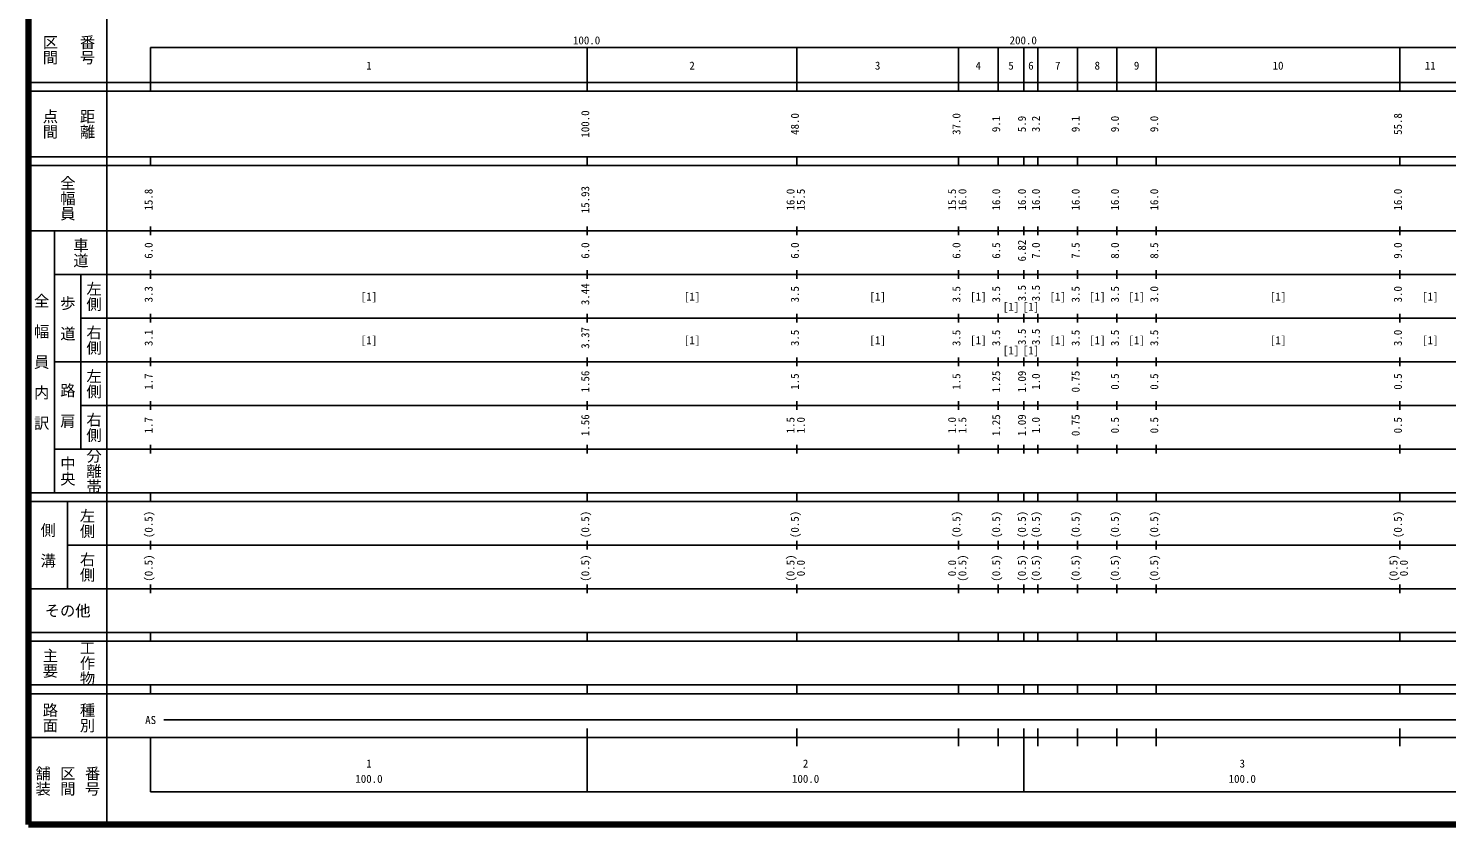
# Model space of a CAD drawing. Units: millimetres on the paper, enlarged 1000 times. Extents: x 40000 to 680000, y 20000 to 380000.
# Drawn here: x 40000 to 364806, y 20000 to 202409 of the extents above; entities that cross this region are included whole.
import ezdxf
from ezdxf.enums import TextEntityAlignment as Align

# ---------------------------------------------------------------- set-up
doc = ezdxf.new("R2010")
doc.units = ezdxf.units.MM
doc.header["$LTSCALE"] = 1000
doc.layers.add('M-TTL', color=2, linetype='Continuous', lineweight=140)
doc.layers.add('M-TTL-BAND', color=7, linetype='Continuous', lineweight=25)
doc.styles.add('@ＭＳ ゴシック', font='')
doc.styles.add('ＭＳ ゴシック', font='')
doc.styles.get('@ＭＳ ゴシック').set_extended_font_data('@MS Gothic')
doc.styles.get('ＭＳ ゴシック').set_extended_font_data('MS Gothic')

msp = doc.modelspace()

# ---------------------------------------------------------------- linework, layer by layer
at = {"layer": 'M-TTL'}
for p, q in [((40000, 380000), (40000, 20000)), ((40000, 20000), (680000, 20000))]:
    msp.add_line(p, q, dxfattribs=at)
at = {"layer": 'M-TTL-BAND'}
for p, q in [((58000, 370000), (58000, 20000)), ((68000, 198000), (579000, 198000)), ((68000, 198000), (68000, 188000)), ((168000, 188000), (168000, 198000)), ((216000, 188000), (216000, 198000)), ((253000, 188000), (253000, 198000)), ((262100, 188000), (262100, 198000)), ((268000, 188000), (268000, 198000)), ((271200, 188000), (271200, 198000)), ((280300, 188000), (280300, 198000)), ((289300, 188000), (289300, 198000)), ((298300, 188000), (298300, 198000)), ((354100, 188000), (354100, 198000)), ((40000, 190000), (579000, 190000)), ((40000, 188000), (579000, 188000)), ((40000, 173000), (579000, 173000)), ((68000, 171000), (68000, 173000)), ((168000, 171000), (168000, 173000)), ((216000, 171000), (216000, 173000)), ((253000, 171000), (253000, 173000)), ((262100, 171000), (262100, 173000)), ((268000, 171000), (268000, 173000)), ((271200, 171000), (271200, 173000)), ((280300, 171000), (280300, 173000)), ((289300, 171000), (289300, 173000)), ((298300, 171000), (298300, 173000)), ((354100, 171000), (354100, 173000)), ((40000, 171000), (579000, 171000)), ((40000, 156000), (579000, 156000)), ((46000, 96000), (46000, 156000)), ((68000, 155000), (68000, 157000)), ((168000, 155000), (168000, 157000)), ((216000, 155000), (216000, 157000)), ((253000, 155000), (253000, 157000)), ((262100, 155000), (262100, 157000)), ((268000, 155000), (268000, 157000)), ((271200, 155000), (271200, 157000)), ((280300, 155000), (280300, 157000)), ((289300, 155000), (289300, 157000)), ((298300, 155000), (298300, 157000)), ((354100, 155000), (354100, 157000)), ((68000, 145000), (68000, 147000)), ((168000, 145000), (168000, 147000)), ((216000, 145000), (216000, 147000)), ((253000, 145000), (253000, 147000)), ((262100, 145000), (262100, 147000)), ((268000, 145000), (268000, 147000)), ((271200, 145000), (271200, 147000)), ((280300, 145000), (280300, 147000)), ((289300, 145000), (289300, 147000)), ((298300, 145000), (298300, 147000)), ((354100, 145000), (354100, 147000)), ((46000, 146000), (579000, 146000)), ((52000, 146000), (52000, 106000)), ((68000, 135000), (68000, 137000)), ((168000, 135000), (168000, 137000)), ((216000, 135000), (216000, 137000)), ((253000, 135000), (253000, 137000)), ((262100, 135000), (262100, 137000)), ((268000, 135000), (268000, 137000)), ((271200, 135000), (271200, 137000)), ((280300, 135000), (280300, 137000)), ((289300, 135000), (289300, 137000)), ((298300, 135000), (298300, 137000)), ((354100, 135000), (354100, 137000)), ((52000, 136000), (579000, 136000)), ((68000, 125000), (68000, 127000)), ((168000, 125000), (168000, 127000)), ((216000, 125000), (216000, 127000)), ((253000, 125000), (253000, 127000)), ((262100, 125000), (262100, 127000)), ((268000, 125000), (268000, 127000)), ((271200, 125000), (271200, 127000)), ((280300, 125000), (280300, 127000)), ((289300, 125000), (289300, 127000)), ((298300, 125000), (298300, 127000)), ((354100, 125000), (354100, 127000)), ((46000, 126000), (579000, 126000)), ((68000, 115000), (68000, 117000)), ((168000, 115000), (168000, 117000)), ((216000, 115000), (216000, 117000)), ((253000, 115000), (253000, 117000)), ((262100, 115000), (262100, 117000)), ((268000, 115000), (268000, 117000)), ((271200, 115000), (271200, 117000)), ((280300, 115000), (280300, 117000)), ((289300, 115000), (289300, 117000)), ((298300, 115000), (298300, 117000)), ((354100, 115000), (354100, 117000)), ((52000, 116000), (579000, 116000)), ((46000, 106000), (579000, 106000)), ((68000, 105000), (68000, 107000)), ((168000, 105000), (168000, 107000)), ((216000, 105000), (216000, 107000)), ((253000, 105000), (253000, 107000)), ((262100, 105000), (262100, 107000)), ((268000, 105000), (268000, 107000)), ((271200, 105000), (271200, 107000)), ((280300, 105000), (280300, 107000)), ((289300, 105000), (289300, 107000)), ((298300, 105000), (298300, 107000)), ((354100, 105000), (354100, 107000)), ((40000, 96000), (579000, 96000)), ((68000, 94000), (68000, 96000)), ((168000, 94000), (168000, 96000)), ((216000, 94000), (216000, 96000)), ((253000, 94000), (253000, 96000)), ((262100, 94000), (262100, 96000)), ((268000, 94000), (268000, 96000)), ((271200, 94000), (271200, 96000)), ((280300, 94000), (280300, 96000)), ((289300, 94000), (289300, 96000)), ((298300, 94000), (298300, 96000)), ((354100, 94000), (354100, 96000)), ((40000, 94000), (579000, 94000)), ((49000, 94000), (49000, 74000)), ((68000, 83000), (68000, 85000)), ((168000, 83000), (168000, 85000)), ((216000, 83000), (216000, 85000)), ((253000, 83000), (253000, 85000)), ((262100, 83000), (262100, 85000)), ((268000, 83000), (268000, 85000)), ((271200, 83000), (271200, 85000)), ((280300, 83000), (280300, 85000)), ((289300, 83000), (289300, 85000)), ((298300, 83000), (298300, 85000)), ((354100, 83000), (354100, 85000)), ((49000, 84000), (579000, 84000)), ((68000, 73000), (68000, 75000)), ((168000, 73000), (168000, 75000)), ((216000, 73000), (216000, 75000)), ((253000, 73000), (253000, 75000)), ((262100, 73000), (262100, 75000)), ((268000, 73000), (268000, 75000)), ((271200, 73000), (271200, 75000)), ((280300, 73000), (280300, 75000)), ((289300, 73000), (289300, 75000)), ((298300, 73000), (298300, 75000)), ((354100, 73000), (354100, 75000)), ((40000, 74000), (579000, 74000)), ((40000, 64000), (579000, 64000)), ((40000, 62000), (579000, 62000)), ((68000, 62000), (68000, 64000)), ((168000, 62000), (168000, 64000)), ((216000, 62000), (216000, 64000)), ((253000, 62000), (253000, 64000)), ((262100, 62000), (262100, 64000)), ((268000, 62000), (268000, 64000)), ((271200, 62000), (271200, 64000)), ((280300, 62000), (280300, 64000)), ((289300, 62000), (289300, 64000)), ((298300, 62000), (298300, 64000)), ((354100, 62000), (354100, 64000)), ((40000, 52000), (579000, 52000)), ((68000, 50000), (68000, 52000)), ((168000, 50000), (168000, 52000)), ((216000, 50000), (216000, 52000)), ((253000, 50000), (253000, 52000)), ((262100, 50000), (262100, 52000)), ((268000, 50000), (268000, 52000)), ((271200, 50000), (271200, 52000)), ((280300, 50000), (280300, 52000)), ((289300, 50000), (289300, 52000)), ((298300, 50000), (298300, 52000)), ((354100, 50000), (354100, 52000)), ((40000, 50000), (579000, 50000)), ((71000, 44000), (565000, 44000)), ((40000, 40000), (579000, 40000)), ((68000, 40000), (68000, 27500)), ((168000, 27500), (168000, 42000)), ((216000, 38000), (216000, 42000)), ((253000, 38000), (253000, 42000)), ((262100, 38000), (262100, 42000)), ((268000, 27500), (268000, 42000)), ((271200, 38000), (271200, 42000)), ((280300, 38000), (280300, 42000)), ((289300, 38000), (289300, 42000)), ((298300, 38000), (298300, 42000)), ((354100, 38000), (354100, 42000)), ((68000, 27500), (579000, 27500))]:
    msp.add_line(p, q, dxfattribs=at)

# ---------------------------------------------------------------- texts
at = {"layer": 'M-TTL-BAND', "style": '@ＭＳ ゴシック'}
for s, p in [('区間', (45000, 197500)), ('番号', (53500, 197500)), ('点間', (45000, 180500)), ('距離', (53500, 180500)), ('全幅員', (49000, 163500)), ('車道', (52000, 151000)), ('左側', (55000, 141000)), ('全\u3000幅\u3000員\u3000内\u3000訳', (43000, 126000)), ('歩\u3000道', (49000, 136000)), ('右側', (55000, 131000)), ('左側', (55000, 121000)), ('路\u3000肩', (49000, 116000)), ('右側', (55000, 111000)), ('中央', (49000, 101000)), ('分離帯', (55000, 101000)), ('左側', (53500, 89000)), ('側\u3000溝', (44500, 84000)), ('右側', (53500, 79000)), ('工作物', (53500, 57000)), ('主要', (45000, 57000)), ('路面', (45000, 44500)), ('種別', (53500, 44500)), ('舗装', (43333, 30000)), ('区間', (49000, 30000)), ('番号', (54667, 30000))]:
    msp.add_text(s, height=2566, rotation=270, dxfattribs=at).set_placement(p, align=Align.MIDDLE_CENTER)
at = {"layer": 'M-TTL-BAND', "style": 'ＭＳ ゴシック'}
for s, p in [('100.0', (167844, 198195)), ('200.0', (267844, 198195)), ('1', (118000, 192405)), ('2', (192000, 192405)), ('3', (234500, 192405)), ('4', (257550, 192405)), ('5', (265050, 192405)), ('6', (269600, 192405)), ('7', (275750, 192405)), ('8', (284800, 192405)), ('9', (293800, 192405)), ('10', (326200, 192405)), ('11', (361050, 192405)), ('[1]', (118000, 139500)), ('[1]', (192000, 139500)), ('[1]', (234500, 139500)), ('[1]', (257550, 139500)), ('[1]', (265050, 137179)), ('[1]', (269600, 137179)), ('[1]', (275750, 139500)), ('[1]', (284800, 139500)), ('[1]', (293800, 139500)), ('[1]', (326200, 139500)), ('[1]', (361050, 139500)), ('[1]', (118000, 129500)), ('[1]', (192000, 129500)), ('[1]', (234500, 129500)), ('[1]', (257550, 129500)), ('[1]', (275750, 129500)), ('[1]', (284800, 129500)), ('[1]', (293800, 129500)), ('[1]', (326200, 129500)), ('[1]', (361050, 129500)), ('[1]', (265050, 127183)), ('[1]', (269600, 127183)), ('AS', (68000, 42500)), ('1', (118000, 32523)), ('2', (218000, 32523)), ('3', (318000, 32523)), ('100.0', (118000, 29033)), ('100.0', (218000, 29033)), ('100.0', (318000, 29033))]:
    msp.add_text(s, height=1833, dxfattribs=at).set_placement(p, align=Align.BOTTOM_CENTER)
for s, p in [('100.0', (169000, 180500)), ('48.0', (217000, 180500)), ('37.0', (254000, 180500)), ('9.1', (263100, 180500)), ('5.9', (269000, 180500)), ('3.2', (272200, 180500)), ('9.1', (281300, 180500)), ('9.0', (290300, 180500)), ('9.0', (299300, 180500)), ('55.8', (355100, 180500)), ('15.93', (169000, 163174)), ('15.8', (69000, 163174)), ('16.0', (216000, 163174)), ('15.5', (218370, 163174)), ('15.5', (253000, 163174)), ('16.0', (255370, 163174)), ('16.0', (263100, 163174)), ('16.0', (269000, 163174)), ('16.0', (272200, 163174)), ('16.0', (281300, 163174)), ('16.0', (290300, 163174)), ('16.0', (299300, 163174)), ('16.0', (355100, 163174)), ('6.0', (69000, 151500)), ('6.0', (169000, 151500)), ('6.0', (217000, 151500)), ('6.0', (254000, 151500)), ('6.5', (263100, 151500)), ('6.82', (269000, 151500)), ('7.0', (272200, 151500)), ('7.5', (281300, 151500)), ('8.0', (290300, 151500)), ('8.5', (299300, 151500)), ('9.0', (355100, 151500)), ('3.3', (69000, 141500)), ('3.44', (169000, 141500)), ('3.5', (217000, 141500)), ('3.5', (254000, 141500)), ('3.5', (263100, 141500)), ('3.5', (269000, 141756)), ('3.5', (272200, 141756)), ('3.5', (281300, 141500)), ('3.5', (290300, 141500)), ('3.0', (299300, 141500)), ('3.0', (355100, 141500)), ('3.1', (69000, 131500)), ('3.37', (169000, 131500)), ('3.5', (217000, 131500)), ('3.5', (254000, 131500)), ('3.5', (263100, 131500)), ('3.5', (269000, 131742)), ('3.5', (272200, 131742)), ('3.5', (281300, 131500)), ('3.5', (290300, 131500)), ('3.5', (299300, 131500)), ('3.0', (355100, 131500)), ('1.56', (169000, 121500)), ('1.25', (263100, 121500)), ('1.09', (269000, 121500)), ('0.75', (281300, 121500)), ('1.7', (69000, 121500)), ('1.5', (217000, 121500)), ('1.5', (254000, 121500)), ('1.0', (272200, 121500)), ('0.5', (290300, 121500)), ('0.5', (299300, 121500)), ('0.5', (355100, 121500)), ('1.56', (169000, 111500)), ('1.25', (263100, 111500)), ('1.09', (269000, 111500)), ('0.75', (281300, 111500)), ('1.7', (69000, 111500)), ('1.5', (216000, 111500)), ('1.0', (218370, 111500)), ('1.0', (253000, 111500)), ('1.5', (255370, 111500)), ('1.0', (272200, 111500)), ('0.5', (290300, 111500)), ('0.5', (299300, 111500)), ('0.5', (355100, 111500)), ('(0.5)', (69000, 88764)), ('(0.5)', (169000, 88764)), ('(0.5)', (217000, 88764)), ('(0.5)', (254000, 88764)), ('(0.5)', (263100, 88764)), ('(0.5)', (269000, 88764)), ('(0.5)', (272200, 88764)), ('(0.5)', (281300, 88764)), ('(0.5)', (290300, 88764)), ('(0.5)', (299300, 88764)), ('(0.5)', (355100, 88764)), ('(0.5)', (69000, 78764)), ('(0.5)', (169000, 78764)), ('(0.5)', (216000, 78764)), ('(0.5)', (255370, 78764)), ('(0.5)', (263100, 78764)), ('(0.5)', (269000, 78764)), ('(0.5)', (272200, 78764)), ('(0.5)', (281300, 78764)), ('(0.5)', (290300, 78764)), ('(0.5)', (299300, 78764)), ('(0.5)', (354100, 78764)), ('0.0', (218370, 78764)), ('0.0', (253000, 78764)), ('0.0', (356470, 78764))]:
    msp.add_text(s, height=1833, rotation=90, dxfattribs=at).set_placement(p, align=Align.BOTTOM_CENTER)
msp.add_text('その他', height=2566, dxfattribs=at).set_placement((49000, 69000), align=Align.MIDDLE_CENTER)

doc.saveas('drawing.dxf')
